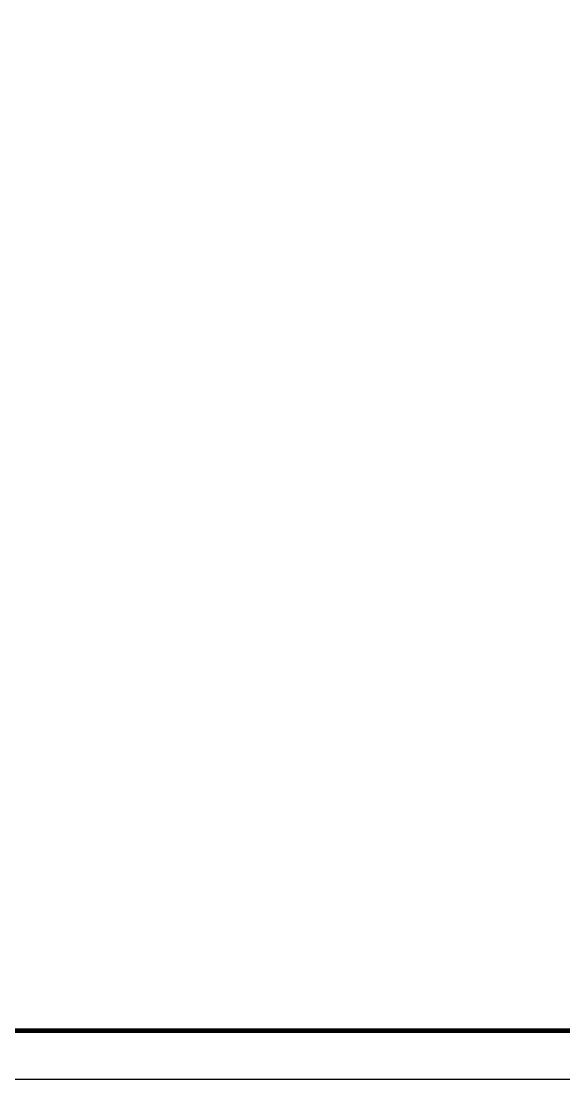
# Model space of a CAD drawing. Header units: millimetres. Extents: x -15 to 66915, y -15 to 18798.
# Drawn here: x 58446 to 61791, y -15 to 6525 of the extents above; entities that cross this region are included whole.
import ezdxf
from ezdxf.xclip import XClip

# ---------------------------------------------------------------- set-up
doc = ezdxf.new("R2010")
doc.units = ezdxf.units.MM
doc.header["$LTSCALE"] = 1000
doc.header["$XCLIPFRAME"] = 2
for name, pattern in [('125-家具-标$0$__DASH', [0.35, 0.25, -0.1]), ('125-家具-标$0$DASH', [0.35, 0.25, -0.1]), ('125-家具-标$0$DASHDOT', [1, 0.5, -0.25, 0, -0.25]), ('3#-轴线$0$DOTE', [2.42, 2, -0.2, 0.02, -0.2]), ('DASH', [0.35, 0.25, -0.1])]:
    doc.linetypes.add(name, pattern=pattern)
doc.layers.get('Defpoints').update_dxf_attribs({"color": 4, "linetype": 'DASH'})
for name, color, linetype in [('125-家具-标$0$FF-FURN', 51, '125-家具-标$0$DASH'), ('125-家具-标$0$fur', 253, 'Continuous'), ('3#-轴线$0$A-ANNO-DOTE', 10, '3#-轴线$0$DOTE'), ('A1+无手签$0$A-ANNO-TTLB', 7, 'Continuous')]:
    doc.layers.add(name, color=color, linetype=linetype)

# ---------------------------------------------------------------- blocks, each defined once
blk = doc.blocks.new('1#2#楼')
at = {"layer": 'Defpoints'}
for points in [[(31230, 17820), (66900, 17820), (66900, 0), (31230, 0)], [(31980, 300), (64650, 300), (64650, 17520), (31980, 17520)]]:
    blk.add_lwpolyline(points, close=True, dxfattribs=at)
blk = doc.blocks.new('3#-轴线')
at = {"layer": '3#-轴线$0$A-ANNO-DOTE'}
for points in [[(-3000, -3200), (45757.3, -3200)], [(-3000, -4800), (45757.3, -4800)], [(-3000, -5100), (45757.3, -5100)], [(-3000, -7100), (45757.3, -7100)]]:
    blk.add_lwpolyline(points, dxfattribs=at)
blk = doc.blocks.new('3#~5#楼$0$bghtrb')
blk.add_blockref('3#-轴线', (-21700, 0))
blk = doc.blocks.new('3#~5#楼')
ref = blk.add_blockref('3#~5#楼$0$bghtrb', (50041.1, 9822.2), dxfattribs=dict(xscale=-1))
XClip(ref).set_block_clipping_path([(-1200, -7200), (3050, -2800)])
ref = blk.add_blockref('3#~5#楼$0$bghtrb', (60530.3, 9622.2), dxfattribs=dict(xscale=-1))
XClip(ref).set_block_clipping_path([(16250, -7000), (20600, -2800)])
at = {"layer": 'Defpoints'}
for points in [[(31230, 17820), (66900, 17820), (66900, 0), (31230, 0)], [(31980, 300), (64650, 300), (64650, 17520), (31980, 17520)]]:
    blk.add_lwpolyline(points, close=True, dxfattribs=at)
blk = doc.blocks.new('125-家具-标$0$CBVVCVCNCVN')
at = {"layer": '125-家具-标$0$FF-FURN', "linetype": '125-家具-标$0$DASH', "ltscale": 300}
for p, q in [((75, 664.9), (75, -665.1)), ((75, 664.9), (85, 664.9)), ((85, 664.9), (85, -665.1)), ((15, 464.9), (75, 522.3)), ((15, 464.9), (15, -465.1)), ((15, -465.1), (75, -522.5)), ((75, -665.1), (85, -665.1))]:
    blk.add_line(p, q, dxfattribs=at)
blk = doc.blocks.new('125-家具-标$0$A$C02796C13')
at = {"layer": '125-家具-标$0$fur', "linetype": '125-家具-标$0$DASHDOT', "ltscale": 300}
for p in [(351.4, 960.6), (351.4, -894.7)]:
    blk.add_line(p, (-942.8, 0.1), dxfattribs=at)
blk.add_lwpolyline([(-1042.7, 0), (1042.7, 0)], dxfattribs=at)
at = {"extrusion": (0, 0, -1), "zscale": -1, "rotation": 180}
blk.add_blockref('125-家具-标$0$CBVVCVCNCVN', (957.7, 0), dxfattribs=at)
blk = doc.blocks.new('125-家具-标$0$YQB09128837')
at = {"layer": '125-家具-标$0$fur', "ltscale": 200}
blk.add_lwpolyline([(1.7, 184.9), (-223.1, 184.9, 0.414214), (-273.1, 134.9), (-273.1, -163.1, 0.414214), (-223.1, -213.1), (1.7, -213.1, 0.414214), (51.7, -163.1), (51.7, 134.9, 0.414214)], format="xyb", close=True, dxfattribs=at)
for points, knots in [([(19.9, 173.6), (32.9, 224.9), (53.4, 306.1), (-130.2, 315.7), (-241.1, 340.2), (-390.3, 291.3), (-329.6, 30.8), (-354.8, -129.4), (-371.3, -398), (-189.5, -356.7), (-22.4, -447.4), (16.3, -310.9), (24, -245.9), (26.5, -206.5)], [0, 0, 0, 0, 123.00489, 194.955981, 464.864034, 518.233233, 606.861707, 1117.271924, 1177.310782, 1283.498111, 1536.963031, 1608.464383, 1710.32856, 1710.32856, 1710.32856, 1710.32856]), ([(-322, 312.4), (-328.9, 298.5), (-356.3, 242.9), (-296.8, 112.3), (-323.7, -40.3), (-315.6, -209.9), (-332.6, -294.8), (-326.5, -390), (-303.6, -382.5), (-298.3, -383.3)], [0, 0, 0, 0, 45.703079, 181.415909, 384.431636, 513.927523, 667.441701, 703.50836, 721.890284, 721.890284, 721.890284, 721.890284])]:
    blk.add_open_spline(points, degree=3, knots=knots, dxfattribs=at)
blk = doc.blocks.new('125-家具-标$0$A$C640C06CE')
at = {"layer": '125-家具-标$0$FF-FURN'}
blk.add_line((0, -458), (0, -78), dxfattribs=at)
at = {"layer": '125-家具-标$0$FF-FURN', "extrusion": (0, 0, -1)}
for major_axis, start_param, end_param in [((-358, 0), 0.888621, 2.252972), ((349, 78), 4.06277, 4.162216), ((349, 78), 4.06277, 4.162216), ((-349, 78), 2.120969, 2.220415), ((-349, 78), 2.120969, 2.220415), ((-358, 1), -0.003333, 0.613772), ((358, 1), -0.613772, 0.003333), ((78.3, 0), 0.000513, 6.283698), ((78.3, 1), 3.385592, 4.494095), ((-78.3, 1), 1.78909, 2.897593), ((358, 1), 2.52782, 3.144925), ((-78.3, 1), -1.352502, -0.243999), ((78.3, 1), 0.243999, 1.352502), ((-358, 1), 3.13826, 3.755365), ((-349, 78), -1.020623, -0.921177), ((-349, 78), -1.020623, -0.921177), ((349, 78), 0.921177, 1.020623), ((349, 78), 0.921177, 1.020623), ((-358, 0), 4.030214, 5.394564)]:
    blk.add_ellipse((0, 0), major_axis=major_axis, ratio=1, start_param=start_param, end_param=end_param, dxfattribs=at)
at = {"layer": '125-家具-标$0$fur'}
for p, q in [((0, 611), (0, 534)), ((0, 534), (0, 611)), ((0, 458), (0, 78)), ((0, 78), (0, 458)), ((-243, 243), (-213, 213)), ((-213, 213), (-243, 243)), ((213, 213), (243, 243)), ((243, 243), (213, 213)), ((-182, 182), (-31, 31)), ((-31, 31), (-182, 182)), ((31, 31), (182, 182)), ((182, 182), (31, 31)), ((611, 0), (534, 0)), ((534, 0), (611, 0)), ((-611, 0), (-534, 0)), ((-534, 0), (-611, 0)), ((-458, 0), (-78, 0)), ((-78, 0), (-458, 0)), ((-182, -182), (-31, -31)), ((-31, -31), (-182, -182)), ((0, -78), (0, -458)), ((31, -31), (182, -182)), ((182, -182), (31, -31)), ((78, 0), (458, 0)), ((458, 0), (78, 0)), ((-243, -243), (-213, -213)), ((-213, -213), (-243, -243)), ((213, -213), (243, -243)), ((243, -243), (213, -213)), ((0, -534), (0, -611)), ((0, -611), (0, -534))]:
    blk.add_line(p, q, dxfattribs=at)
for major_axis, start_param, end_param in [((-144, 140), -0.014456, 0.602649), ((-141, 143), -0.608759, 0.008346), ((-146, 139), -0.825662, -0.726216), ((-146, 139), -0.825662, -0.726216), ((-143, 142), 4.028499, 5.392849), ((-171, 105), 0.467757, 0.567203), ((-171, 105), 0.467757, 0.567203), ((-32.1, 30.1), 3.109878, 9.393063), ((-32.1, 30.1), 0.2, 1.308503), ((-14.8, 16.2), 3.186593, 9.469778), ((-31, 31.2), -1.336602, -0.228099), ((-15.1, 16), 0.25847, 1.366973), ((-16.1, 15), -1.374959, -0.266456), ((-15.1, 16), 3.400063, 4.508566), ((-32.1, 30.1), 3.341592, 4.450095), ((-171, 105), 3.609349, 3.708795), ((-171, 105), 3.609349, 3.708795), ((-143, 142), 0.886906, 2.251257), ((-31, 31.2), 1.804991, 2.913494), ((-16.1, 15), 1.766633, 2.875136), ((-144, 140), 3.127137, 3.744242), ((-146, 139), 2.315931, 2.415377), ((-146, 139), 2.315931, 2.415377), ((-141, 143), 2.532833, 3.149938)]:
    blk.add_ellipse((0, 0), major_axis=major_axis, ratio=1, start_param=start_param, end_param=end_param, dxfattribs=at)
at = {"layer": '125-家具-标$0$fur', "extrusion": (0, 0, -1)}
for major_axis, start_param, end_param in [((-39.1, 0.4), 3.131185, 9.41437), ((39.1, 0.4), 3.382419, 4.490922), ((-39.1, 0.4), 1.792263, 2.900766), ((-39.1, 0.4), -1.349329, -0.240826), ((39.1, 0.4), 0.240826, 1.349329)]:
    blk.add_ellipse((0, 0), major_axis=major_axis, ratio=1, start_param=start_param, end_param=end_param, dxfattribs=at)
blk = doc.blocks.new('125-家具-标')
at = {"layer": '125-家具-标$0$FF-FURN', "linetype": 'ByBlock'}
for p, q in [((3580, -7954.7), (4430.1, -7954.7)), ((3580, -7954.7), (3580, -10778.6)), ((4430.1, -7954.7), (4430.1, -10310.4)), ((4430.1, -8300.5), (3580, -8300.5)), ((3749, -8467.2), (3749, -8300.5)), ((3749, -9285.6), (3749, -9169.6)), ((4430.1, -9232.6), (3749, -9232.6)), ((3749, -10102.7), (3749, -9989.2)), ((3749, -10784.2), (3749, -10401.2)), ((3749, -10597.1), (3749, -10401.2)), ((3898.3, -10576.1), (3749, -10576.1)), ((4430.1, -10721.4), (4430.1, -10778.6))]:
    blk.add_line(p, q, dxfattribs=at)
blk.add_lwpolyline([(5050, -4712.1), (5050, -6711), (5850, -6711), (5850, -4712.1)], close=True, dxfattribs=at)
for points in [[(5050, -6056), (4720, -6056, 0.414214), (4700, -6076), (4700, -6536, 0.414214), (4720, -6556), (5050, -6556)], [(5850, -6056), (6180, -6056, -0.414214), (6200, -6076), (6200, -6536, -0.414214), (6180, -6556), (5850, -6556)]]:
    blk.add_lwpolyline(points, format="xyb", dxfattribs=at)
for points in [[(4774.9, -6536), (5050, -6536)], [(6125.1, -6536), (5850, -6536)]]:
    blk.add_lwpolyline(points, dxfattribs=at)
at = {"layer": '125-家具-标$0$FF-FURN', "linetype": '125-家具-标$0$__DASH', "ltscale": 20}
blk.add_lwpolyline([(4106.4, -7954.7), (4106.4, -7567.2), (6786.4, -7567.2), (6786.4, -10750.5), (4430.1, -10750.5)], dxfattribs=at)
for points in [[(5330.1, -8300.7), (5930.1, -8300.7), (5930.1, -9500.7), (5330.1, -9500.7)], [(5030.1, -8900.7), (5630.1, -8900.7), (5630.1, -10100.7), (5030.1, -10100.7)]]:
    blk.add_lwpolyline(points, close=True, dxfattribs=at)
at = {"layer": '125-家具-标$0$FF-FURN', "linetype": 'ByBlock'}
for centre, start, end in [((3866.3, -6306), 344.53013, 15.46987), ((7033.7, -6306), 164.53013, 195.46987)]:
    blk.add_arc(centre, 937.3, start, end, dxfattribs=at)
at = {"layer": '125-家具-标$0$fur', "linetype": 'ByBlock'}
blk.add_lwpolyline([(4315.3, -10308.3), (4415.6, -10308.3, -0.414214), (4465.6, -10358.3), (4465.6, -10583, -0.414214), (4415.6, -10633), (4117.6, -10633, -0.414214), (4067.6, -10583), (4067.6, -10524.5)], format="xyb", dxfattribs=at)
for points, knots in [([(3596.5, -10360.8), (3646.1, -10367.5), (3745.6, -10382.5), (3826, -10459.7), (3938.8, -10489.4), (3946.9, -10359.4), (4047, -10316.5), (4117.6, -10171.6), (3956.9, -10142.3), (3878.3, -10150.1), (3749.8, -10051.2), (3750.7, -10120), (3719.7, -10165.7), (3706.3, -10256.5), (3615.3, -10236.9), (3591.5, -10311.9), (3595.3, -10354.4), (3596.5, -10360.8)], [8.321734, 8.321734, 8.321734, 8.321734, 153.370739, 302.030886, 345.60265, 457.25072, 559.366744, 696.648443, 759.261701, 967.679723, 1033.749539, 1065.815546, 1126.915138, 1222.395646, 1259.746391, 1364.54038, 1384.249836, 1384.249836, 1384.249836, 1384.249836]), ([(3933.6, -10452.1), (3947.4, -10456.2), (4006.1, -10477.9), (4062.4, -10531.9), (4175.2, -10561.6), (4183.3, -10431.6), (4283.4, -10388.7), (4353.9, -10243.8), (4193.2, -10214.6), (4114.7, -10222.3), (3996.8, -10131.7), (3989.2, -10148.9), (3988.7, -10150.7)], [109.353, 109.353, 109.353, 109.353, 153.370739, 302.030886, 345.60265, 457.25072, 559.366744, 696.648443, 759.261701, 967.679723, 1033.749539, 1040.41674, 1040.41674, 1040.41674, 1040.41674]), ([(4454.3, -10340), (4505.6, -10327.1), (4586.8, -10306.6), (4596.4, -10490.2), (4620.9, -10601), (4572, -10750.2), (4311.5, -10689.5), (4151.3, -10714.7), (3882.7, -10731.2), (3910.9, -10607), (3889.1, -10515.3), (3882.2, -10473.8)], [0, 0, 0, 0, 123.00489, 194.955981, 464.864034, 518.233233, 606.861707, 1117.271924, 1177.310782, 1283.498111, 1404.136013, 1404.136013, 1404.136013, 1404.136013])]:
    blk.add_open_spline(points, degree=3, knots=knots, dxfattribs=at)
blk.add_spline([(3612.6, -10363.1), (3657.3, -10285.9), (3696.3, -10263), (3745.3, -10191.2), (3783.8, -10078.3), (3764.3, -10070.3)], degree=3, dxfattribs=at)
at = {"rotation": 180}
blk.add_blockref('125-家具-标$0$A$C02796C13', (6407.3, -8964.7), dxfattribs=at)
at = {"linetype": 'ByBlock', "xscale": -1, "rotation": 180}
blk.add_blockref('125-家具-标$0$YQB09128837', (4022.1, -9667.3), dxfattribs=at)
at = {"linetype": 'ByBlock'}
blk.add_wipeout([(4058.4, -9030.5), (4060, -9036.7), (4061.5, -9042.9), (4063, -9049.1), (4064.4, -9055.3), (4066, -9062.3), (4067.4, -9069.4), (4068.7, -9076.4), (4069.7, -9083.6), (4070.7, -9090.7), (4071.3, -9097.8), (4071.6, -9104.9), (4071.5, -9112), (4071.2, -9116.2), (4070.6, -9120.4), (4069.7, -9124.5), (4068.5, -9128.5), (4067.1, -9132.5), (4066.2, -9134.6), (4065.1, -9136.6), (4063.8, -9138.6), (4062.5, -9140.5), (4061, -9142.4), (4060.1, -9143.3), (4059.1, -9144.3), (4057.1, -9146.1), (4055, -9147.7), (4052.8, -9149.2), (4050.2, -9150.6), (4047.6, -9151.8), (4041.8, -9154.1), (4035.8, -9155.9), (4029.7, -9157.2), (4022.4, -9158.5), (4015, -9159.5), (4008.9, -9160.2), (4002.7, -9160.8), (3996.5, -9161.3), (3993.1, -9161.5), (3986.4, -9162), (3983.3, -9162.3), (3977, -9162.8), (3973.9, -9163.1), (3969.3, -9163.5), (3964.7, -9163.9), (3958.6, -9164.5), (3952.6, -9165.1), (3946.6, -9165.7), (3940.6, -9166.3), (3934.7, -9166.9), (3928.9, -9167.5), (3922, -9168.2), (3915.1, -9168.9), (3908.3, -9169.6), (3901.4, -9170.2), (3894.5, -9170.9), (3887.2, -9171.6), (3879.8, -9172.2), (3872.5, -9172.8), (3864.7, -9173.4), (3857, -9173.9), (3849.2, -9174.3), (3841.4, -9174.7), (3833.7, -9174.9), (3825.9, -9175.1), (3817.8, -9175.1), (3809.6, -9175), (3801.5, -9174.8), (3794.1, -9174.5), (3786.7, -9174), (3779.4, -9173.4), (3772, -9172.7), (3764.7, -9171.9), (3758.8, -9171.1), (3753, -9170.2), (3746.9, -9169.2), (3740.8, -9168.1), (3734.7, -9166.9), (3728.3, -9165.5), (3723.9, -9164.5), (3719.5, -9163.5), (3717.1, -9162.9), (3714.8, -9162.3), (3708.9, -9160.7), (3703.1, -9159), (3697.4, -9157.1), (3691.6, -9154.9), (3685.9, -9152.3), (3680.4, -9149.4), (3677.6, -9147.7), (3674.9, -9145.8), (3672.4, -9143.7), (3670, -9141.4), (3667.8, -9138.9), (3665.8, -9136.3), (3664.4, -9134), (3663.2, -9131.7), (3662.1, -9129.2), (3661.2, -9126.6), (3660.4, -9124), (3659.8, -9121.4), (3659.3, -9118.5), (3658.9, -9115.7), (3658.4, -9109.6), (3658.4, -9103.5), (3658.7, -9097.5), (3659.3, -9090.6), (3660.2, -9083.8), (3661.2, -9077.2), (3662.4, -9070.7), (3663.6, -9064.1), (3664.8, -9058.2), (3665.9, -9052.5), (3667, -9046.8), (3668.1, -9041.1), (3669.1, -9035.6), (3670.1, -9030.1), (3671.4, -9023), (3672.6, -9015.8), (3673.8, -9008.6), (3674.6, -9003.3), (3675.4, -8998), (3676.6, -8990.2), (3677.7, -8982.4), (3678.7, -8974.6), (3679.7, -8966.8), (3680.5, -8960.1), (3681.3, -8953.4), (3682, -8946.7), (3682.9, -8938.3), (3683.7, -8929.9), (3684.4, -8921.5), (3685, -8913.1), (3685.6, -8904.7), (3686.1, -8896.2), (3686.6, -8887.8), (3686.9, -8880.4), (3687.2, -8872.9), (3687.5, -8865.5), (3687.7, -8858), (3687.9, -8850.6), (3687.9, -8842.7), (3688, -8834.7), (3688, -8826.8), (3688, -8818.8), (3687.9, -8810.9), (3687.8, -8803), (3687.6, -8795), (3687.4, -8787.1), (3687.2, -8779.2), (3686.9, -8771.2), (3686.6, -8763.3), (3686.2, -8755.4), (3685.8, -8747.5), (3685.4, -8739.5), (3684.9, -8731.4), (3684.4, -8723.2), (3683.9, -8715.1), (3683.4, -8706.9), (3682.8, -8698.8), (3682.3, -8690.6), (3681.7, -8682.4), (3681.1, -8674.3), (3680.5, -8666.1), (3679.8, -8657.8), (3679.2, -8649.5), (3678.5, -8641.2), (3677.9, -8632.8), (3677.3, -8624.5), (3676.6, -8616.2), (3676, -8607.8), (3675.4, -8599.5), (3674.7, -8591.2), (3674.1, -8582.9), (3673.5, -8574.5), (3673.1, -8569.4), (3672.8, -8564.9), (3672.4, -8560.3), (3672.2, -8556.4), (3671.7, -8549.3), (3671.4, -8546.1), (3671, -8540.3), (3670.9, -8537.7), (3670.5, -8532.5), (3670.4, -8529.9), (3670, -8522.1), (3669.9, -8517), (3669.9, -8509.7), (3670.4, -8502.3), (3670.9, -8497.9), (3671.7, -8493.5), (3672.4, -8490.4), (3673.4, -8487.4), (3674.5, -8484.5), (3675.4, -8482.9), (3676.2, -8481.4), (3677.2, -8479.9), (3678.2, -8478.5), (3679.4, -8477.3), (3680.6, -8476.1), (3681.9, -8475), (3683.2, -8473.9), (3684.6, -8473), (3686.1, -8472.1), (3687.7, -8471.3), (3689.3, -8470.5), (3692.8, -8469.2), (3696.4, -8468.2), (3700.1, -8467.4), (3704.4, -8466.8), (3708.7, -8466.3), (3713.8, -8466.1), (3718.9, -8465.9), (3719.5, -8465.9), (3720.1, -8465.9), (3720.5, -8465.9), (3720.9, -8465.8), (3721.5, -8465.7), (3722.1, -8465.7), (3722.9, -8465.6), (3724.2, -8465.6), (3725.5, -8465.7), (3727.4, -8465.9), (3729.4, -8466.1), (3729.6, -8466.1), (3729.8, -8466.1), (3732.6, -8466.3), (3735.5, -8466.4), (3738.4, -8466.6), (3738.4, -8466.6), (3738.5, -8466.6), (3743.6, -8466.9), (3748.7, -8467.2), (3754, -8467.6), (3759.4, -8467.9), (3766.6, -8468.4), (3773.8, -8468.7), (3777.4, -8468.8), (3782.8, -8469), (3788.2, -8469), (3795.3, -8468.9), (3802.4, -8468.6), (3809.5, -8468.3), (3816.7, -8467.8), (3823.8, -8467.1), (3830.8, -8466.4), (3837.8, -8465.6), (3844.8, -8464.7), (3852.3, -8463.5), (3859.9, -8462.4), (3867.4, -8461.1), (3874.9, -8459.9), (3882.4, -8458.6), (3890, -8457.3), (3897.5, -8455.9), (3905, -8454.5), (3912.3, -8453.1), (3919.7, -8451.9), (3927.1, -8450.7), (3934.5, -8449.5), (3941.9, -8448.5), (3948.9, -8447.6), (3955.9, -8447), (3962.9, -8446.7), (3970, -8446.5), (3977, -8446.6), (3982.7, -8447), (3988, -8447.7), (3993.3, -8448.7), (3998.5, -8450.1), (4001.6, -8451.1), (4004.7, -8452.3), (4007.7, -8453.7), (4010.9, -8455.5), (4014, -8457.4), (4017, -8459.6), (4019.9, -8462), (4021.7, -8463.8), (4023.5, -8465.7), (4025.8, -8468.4), (4027.9, -8471.3), (4029.9, -8474.4), (4032.8, -8479.4), (4035.4, -8485), (4037.8, -8490.7), (4039.9, -8496.5), (4042.1, -8503.1), (4044, -8509.8), (4045.5, -8515.8), (4047, -8521.9), (4048.3, -8528), (4049.2, -8532.1), (4050.1, -8536.3), (4050.9, -8540.5), (4051.7, -8544.7), (4052.8, -8551.1), (4053.9, -8557.5), (4054.6, -8561.9), (4055.2, -8566.3), (4056.2, -8572.9), (4057.1, -8579.5), (4058, -8586.1), (4058.8, -8592.8), (4059.4, -8598.9), (4060.1, -8604.9), (4060.7, -8611), (4061.4, -8618.7), (4062, -8626.4), (4062.6, -8634.1), (4062.9, -8638.7), (4063.2, -8643.3), (4066.4, -8645.3), (4069.5, -8647.5), (4072.3, -8650), (4075, -8652.6), (4077.4, -8655.5), (4079.7, -8658.5), (4081.7, -8661.7), (4083.4, -8665), (4084.9, -8668.4), (4086.2, -8672), (4087.2, -8675.6), (4087.9, -8679.3), (4088.3, -8683), (4088.4, -8686.7), (4088.4, -8984.7), (4088.3, -8988.6), (4087.8, -8992.4), (4087.1, -8996.2), (4086, -8999.9), (4084.7, -9003.6), (4083.1, -9007.1), (4081.3, -9010.5), (4079.2, -9013.7), (4076.8, -9016.7), (4074.2, -9019.6), (4071.4, -9022.3), (4068.4, -9024.7), (4065.3, -9026.9), (4061.9, -9028.9)], dxfattribs=at).dxf.layer = '125-家具-标$0$FF-FURN'
at = {"linetype": 'ByBlock', "xscale": 0.5453308063723759, "yscale": 0.5453308063723759, "zscale": 0.5453308063723759}
blk.add_blockref('125-家具-标$0$A$C640C06CE', (3994.8, -8130.2), dxfattribs=at)
at = {"linetype": 'ByBlock', "xscale": -1, "rotation": 180}
blk.add_blockref('125-家具-标$0$YQB09128837', (4036.7, -8849.8), dxfattribs=at)
blk = doc.blocks.new('125-墙体-无障碍')
ref = blk.add_blockref('125-家具-标', (0, 0))
XClip(ref).set_block_clipping_path([(3550.0000000001, -11000), (10350.0000000001, -11000), (10350.0000000001, -7350), (8999.9999999753, -7350.0621070651), (9000.0000000001, -6450), (4150.0000000001, -6450), (4150, -3675), (6500.0000000001, -3675), (6500, -5375.0006341737), (7650.0000000002, -5374.9993658263), (7650.0000000001, -3300), (3300.0000000002, -3300), (3300.0000000002, -100), (100, -100), (100.0036948323, -3099.9997822046), (99.9999309191, -4900), (3550.0000000001, -4900)])
at = {"layer": 'Defpoints'}
blk.add_lwpolyline([(3550, -11000), (10350, -11000), (10350, -7350), (9000, -7350.1), (9000, -6450), (4150, -6450), (4150, -3675), (6500, -3675), (6500, -5375), (7650, -5375), (7650, -3300), (3300, -3300), (3300, -100), (100, -100), (100, -3100), (100, -4900), (3550, -4900)], close=True, dxfattribs=at)
blk = doc.blocks.new('厨卫大样-无障碍')
ref = blk.add_blockref('125-墙体-无障碍', (54881.1, 10722.2))
XClip(ref).set_block_clipping_path([(-800, -8100.0000000001), (2500, -8100.0000000001), (2500, -5949.9999999998), (3100, -5949.9999999998), (3100, -5049.9999999998), (2500, -5049.9999999998), (2500, -4700), (-800, -4700)])
at = {"layer": 'Defpoints'}
for points in [[(31230, 17820), (66900, 17820), (66900, 0), (31230, 0)], [(31980, 300), (64650, 300), (64650, 17520), (31980, 17520)]]:
    blk.add_lwpolyline(points, close=True, dxfattribs=at)

msp = doc.modelspace()

# ---------------------------------------------------------------- block references
msp.add_blockref('1#2#楼', (0, 0))

# ---------------------------------------------------------------- next in the draw order: block references
msp.add_blockref('3#~5#楼', (0, 0))

# ---------------------------------------------------------------- next in the draw order: block references
msp.add_blockref('厨卫大样-无障碍', (0, 0))

# ---------------------------------------------------------------- next in the draw order: linework, layer by layer
at = {"layer": 'A1+无手签$0$A-ANNO-TTLB'}
msp.add_lwpolyline([(31230, 0), (31230, 17820), (66900, 17820), (66900, 0)], close=True, dxfattribs=at)
at = {"layer": 'A1+无手签$0$A-ANNO-TTLB', "const_width": 30}
msp.add_lwpolyline([(31980, 300), (66600, 300), (66600, 17520), (31980, 17520)], close=True, dxfattribs=at)

doc.saveas('drawing.dxf')
